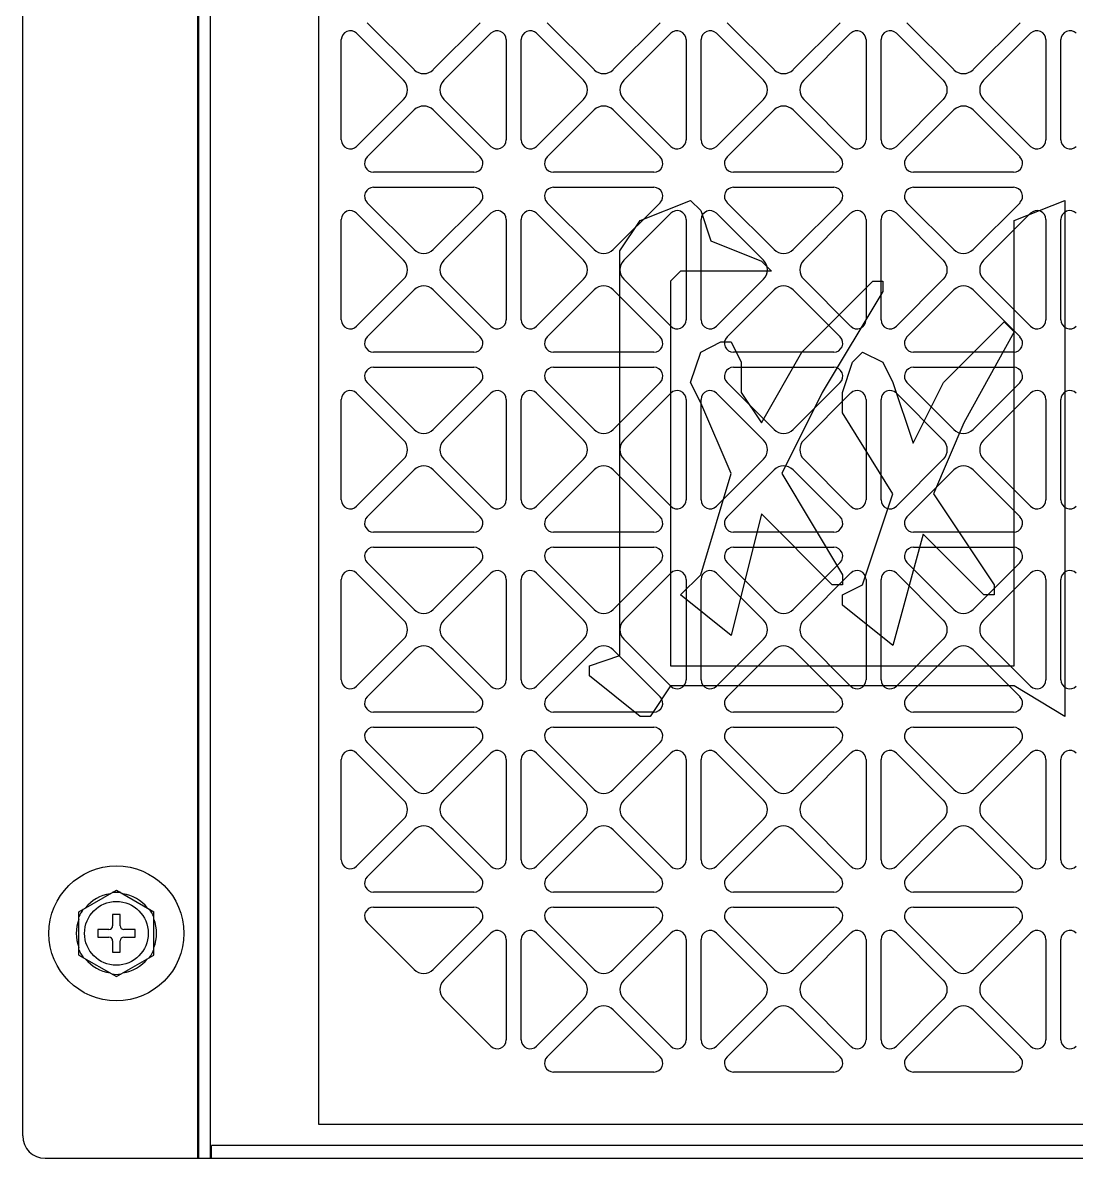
# Model space of a CAD drawing. Extents: x 59521 to 184406, y -1257 to 56672.
# Drawn here: x 88808.1 to 88948.6, y 15038.5 to 15190 of the extents above; entities that cross this region are included whole.
import ezdxf

# ---------------------------------------------------------------- set-up
doc = ezdxf.new("R2010")
doc.units = 0
doc.header["$MEASUREMENT"] = 0
doc.layers.get('0').update_dxf_attribs({"linetype": 'CONTINUOUS'})
doc.layers.add('2401-01144-S-M6-16HWM_0', color=7, linetype='CONTINUOUS')
doc.layers.add('4215-21678_0', color=7, linetype='CONTINUOUS')

# ---------------------------------------------------------------- blocks, each defined once
blk = doc.blocks.new('A$C5A9F4CD4')
at = {"layer": '2401-01144-S-M6-16HWM_0', "color": 87, "linetype": 'Continuous'}
for p, q in [((141.8, 1266.89), (146.8, 1269.77)), ((146.8, 1269.77), (151.8, 1266.89)), ((141.8, 1261.11), (141.8, 1266.89)), ((146.3, 1266.5), (146.3, 1265)), ((147.3, 1266.5), (146.3, 1266.5)), ((147.3, 1265), (147.3, 1266.5)), ((151.8, 1261.11), (151.8, 1266.89)), ((144.3, 1264.5), (144.3, 1263.5)), ((145.8, 1264.5), (144.3, 1264.5)), ((144.3, 1263.5), (145.8, 1263.5)), ((149.3, 1264.5), (147.8, 1264.5)), ((147.8, 1263.5), (149.3, 1263.5)), ((149.3, 1263.5), (149.3, 1264.5)), ((146.3, 1263), (146.3, 1261.5)), ((147.3, 1261.5), (147.3, 1263)), ((141.8, 1261.11), (146.8, 1258.23)), ((146.3, 1261.5), (147.3, 1261.5)), ((146.8, 1258.23), (151.8, 1261.11))]:
    blk.add_line(p, q, dxfattribs=at)
for radius in [9, 4.25]:
    blk.add_circle((146.8, 1264), radius, dxfattribs=at)
for centre, radius, start, end in [((146.8, 1264), 5.35, 99.1603, 140.8397), ((146.8, 1264), 5.47, 84.0076, 95.9924), ((146.8, 1264), 5.35, 39.1603, 80.8397), ((146.8, 1264), 5.47, 144.0076, 155.9924), ((146.8, 1264), 5.47, 24.0076, 35.9924), ((146.8, 1264), 5.35, 159.1603, 200.8397), ((145.8, 1265), 0.5, 270, 0), ((147.8, 1265), 0.5, 180, 270), ((146.8, 1264), 5.35, 339.1603, 20.8397), ((145.8, 1263), 0.5, 0, 90), ((147.8, 1263), 0.5, 90, 180), ((146.8, 1264), 5.47, 204.0076, 215.9924), ((146.8, 1264), 5.47, 324.0076, 335.9924), ((146.8, 1264), 5.35, 219.1603, 260.8397), ((146.8, 1264), 5.35, 279.1603, 320.8397), ((146.8, 1264), 5.47, 264.0076, 275.9924)]:
    blk.add_arc(centre, radius, start, end, dxfattribs=at)
at = {"layer": '4215-21678_0', "color": 87, "linetype": 'Continuous'}
for p, q in [((157.6, 2069), (157.6, 1234)), ((157.8, 1234), (157.8, 2069)), ((159.3, 2069), (159.3, 1234)), ((134.3, 1237), (134.3, 2066)), ((173.8, 1238.5), (173.8, 1418.5)), ((180.26, 1385.45), (186.53, 1379.19)), ((189.07, 1379.19), (195.34, 1385.45)), ((204.26, 1385.45), (210.53, 1379.19)), ((213.07, 1379.19), (219.34, 1385.45)), ((228.26, 1385.45), (234.53, 1379.19)), ((237.07, 1379.19), (243.34, 1385.45)), ((252.26, 1385.45), (258.53, 1379.19)), ((261.07, 1379.19), (267.34, 1385.45)), ((176.8, 1369.81), (176.8, 1383.19)), ((178.85, 1384.04), (185.11, 1377.77)), ((190.49, 1377.77), (196.75, 1384.04)), ((198.8, 1383.19), (198.8, 1369.81)), ((200.8, 1369.81), (200.8, 1383.19)), ((202.85, 1384.04), (209.11, 1377.77)), ((214.49, 1377.77), (220.75, 1384.04)), ((222.8, 1383.19), (222.8, 1369.81)), ((224.8, 1369.81), (224.8, 1383.19)), ((226.85, 1384.04), (233.11, 1377.77)), ((238.49, 1377.77), (244.75, 1384.04)), ((246.8, 1383.19), (246.8, 1369.81)), ((248.8, 1369.81), (248.8, 1383.19)), ((250.85, 1384.04), (257.11, 1377.77)), ((262.49, 1377.77), (268.75, 1384.04)), ((270.8, 1383.19), (270.8, 1369.81)), ((272.8, 1369.81), (272.8, 1383.19)), ((185.11, 1375.23), (178.85, 1368.96)), ((196.75, 1368.96), (190.49, 1375.23)), ((209.11, 1375.23), (202.85, 1368.96)), ((220.75, 1368.96), (214.49, 1375.23)), ((233.11, 1375.23), (226.85, 1368.96)), ((244.75, 1368.96), (238.49, 1375.23)), ((257.11, 1375.23), (250.85, 1368.96)), ((268.75, 1368.96), (262.49, 1375.23)), ((180.26, 1367.55), (186.53, 1373.81)), ((189.07, 1373.81), (195.34, 1367.55)), ((204.26, 1367.55), (210.53, 1373.81)), ((213.07, 1373.81), (219.34, 1367.55)), ((228.26, 1367.55), (234.53, 1373.81)), ((237.07, 1373.81), (243.34, 1367.55)), ((252.26, 1367.55), (258.53, 1373.81)), ((261.07, 1373.81), (267.34, 1367.55)), ((194.49, 1365.5), (181.11, 1365.5)), ((218.49, 1365.5), (205.11, 1365.5)), ((242.49, 1365.5), (229.11, 1365.5)), ((266.49, 1365.5), (253.11, 1365.5)), ((181.11, 1363.5), (194.49, 1363.5)), ((205.11, 1363.5), (218.49, 1363.5)), ((229.11, 1363.5), (242.49, 1363.5)), ((253.11, 1363.5), (266.49, 1363.5)), ((216.66, 1359.06), (223.4, 1361.75)), ((223.4, 1361.75), (224.75, 1360.4)), ((266.58, 1359.06), (273.32, 1361.75)), ((273.32, 1361.75), (273.32, 1292.94)), ((178.85, 1360.04), (185.11, 1353.77)), ((180.26, 1361.45), (186.53, 1355.19)), ((189.07, 1355.19), (195.34, 1361.45)), ((190.49, 1353.77), (196.75, 1360.04)), ((202.85, 1360.04), (209.11, 1353.77)), ((204.26, 1361.45), (210.53, 1355.19)), ((213.07, 1355.19), (219.34, 1361.45)), ((214.49, 1353.77), (220.75, 1360.04)), ((224.75, 1360.4), (226.1, 1356.36)), ((226.85, 1360.04), (233.11, 1353.77)), ((228.26, 1361.45), (234.53, 1355.19)), ((237.07, 1355.19), (243.34, 1361.45)), ((238.49, 1353.77), (244.75, 1360.04)), ((250.85, 1360.04), (257.11, 1353.77)), ((252.26, 1361.45), (258.53, 1355.19)), ((261.07, 1355.19), (267.34, 1361.45)), ((262.49, 1353.77), (268.75, 1360.04)), ((176.8, 1345.81), (176.8, 1359.19)), ((198.8, 1359.19), (198.8, 1345.81)), ((200.8, 1345.81), (200.8, 1359.19)), ((213.96, 1355.01), (216.66, 1359.06)), ((222.8, 1359.19), (222.8, 1345.81)), ((224.8, 1345.81), (224.8, 1359.19)), ((246.8, 1359.19), (246.8, 1345.81)), ((248.8, 1345.81), (248.8, 1359.19)), ((266.58, 1299.69), (266.58, 1359.06)), ((270.8, 1359.19), (270.8, 1345.81)), ((272.8, 1345.81), (272.8, 1359.19)), ((226.1, 1356.36), (232.85, 1353.66)), ((213.96, 1301.04), (213.96, 1355.01)), ((232.85, 1353.66), (234.2, 1352.31)), ((185.11, 1351.23), (178.85, 1344.96)), ((196.75, 1344.96), (190.49, 1351.23)), ((209.11, 1351.23), (202.85, 1344.96)), ((220.75, 1344.96), (214.49, 1351.23)), ((222.05, 1352.31), (220.7, 1350.96)), ((220.7, 1350.96), (220.7, 1299.69)), ((234.2, 1352.31), (222.05, 1352.31)), ((233.11, 1351.23), (226.85, 1344.96)), ((238.24, 1341.52), (247.69, 1350.96)), ((244.75, 1344.96), (238.49, 1351.23)), ((247.69, 1350.96), (249.04, 1350.96)), ((249.04, 1350.96), (249.04, 1349.61)), ((257.11, 1351.23), (250.85, 1344.96)), ((268.75, 1344.96), (262.49, 1351.23)), ((180.26, 1343.55), (186.53, 1349.81)), ((189.07, 1349.81), (195.34, 1343.55)), ((204.26, 1343.55), (210.53, 1349.81)), ((213.07, 1349.81), (219.34, 1343.55)), ((228.26, 1343.55), (234.53, 1349.81)), ((237.07, 1349.81), (243.34, 1343.55)), ((249.04, 1349.61), (240.94, 1336.12)), ((252.26, 1343.55), (258.53, 1349.81)), ((261.07, 1349.81), (267.34, 1343.55)), ((257.13, 1337.47), (265.23, 1345.56)), ((265.23, 1345.56), (266.58, 1344.21)), ((266.58, 1344.21), (259.83, 1332.07)), ((224.75, 1341.52), (227.45, 1342.87)), ((227.45, 1342.87), (228.8, 1342.87)), ((228.8, 1342.87), (230.15, 1340.17)), ((194.49, 1341.5), (181.11, 1341.5)), ((218.49, 1341.5), (205.11, 1341.5)), ((223.4, 1337.47), (224.75, 1341.52)), ((242.49, 1341.5), (229.11, 1341.5)), ((232.85, 1332.07), (238.24, 1341.52)), ((244.99, 1340.17), (246.34, 1341.52)), ((246.34, 1341.52), (249.04, 1340.17)), ((266.49, 1341.5), (253.11, 1341.5)), ((181.11, 1339.5), (194.49, 1339.5)), ((205.11, 1339.5), (218.49, 1339.5)), ((229.11, 1339.5), (242.49, 1339.5)), ((230.15, 1340.17), (230.15, 1336.12)), ((243.64, 1336.12), (244.99, 1340.17)), ((249.04, 1340.17), (250.39, 1337.47)), ((253.11, 1339.5), (266.49, 1339.5)), ((180.26, 1337.45), (186.53, 1331.19)), ((189.07, 1331.19), (195.34, 1337.45)), ((204.26, 1337.45), (210.53, 1331.19)), ((213.07, 1331.19), (219.34, 1337.45)), ((224.75, 1334.77), (223.4, 1337.47)), ((228.26, 1337.45), (234.53, 1331.19)), ((237.07, 1331.19), (243.34, 1337.45)), ((250.39, 1337.47), (253.09, 1329.37)), ((252.26, 1337.45), (258.53, 1331.19)), ((253.09, 1329.37), (257.13, 1337.47)), ((261.07, 1331.19), (267.34, 1337.45)), ((178.85, 1336.04), (185.11, 1329.77)), ((190.49, 1329.77), (196.75, 1336.04)), ((202.85, 1336.04), (209.11, 1329.77)), ((214.49, 1329.77), (220.75, 1336.04)), ((226.85, 1336.04), (233.11, 1329.77)), ((230.15, 1336.12), (232.85, 1332.07)), ((240.94, 1336.12), (235.55, 1325.33)), ((238.49, 1329.77), (244.75, 1336.04)), ((243.64, 1333.42), (243.64, 1336.12)), ((250.85, 1336.04), (257.11, 1329.77)), ((262.49, 1329.77), (268.75, 1336.04)), ((176.8, 1321.81), (176.8, 1335.19)), ((198.8, 1335.19), (198.8, 1321.81)), ((200.8, 1321.81), (200.8, 1335.19)), ((222.8, 1335.19), (222.8, 1321.81)), ((228.8, 1325.33), (224.75, 1334.77)), ((224.8, 1321.81), (224.8, 1335.19)), ((246.8, 1335.19), (246.8, 1321.81)), ((248.8, 1321.81), (248.8, 1335.19)), ((270.8, 1335.19), (270.8, 1321.81)), ((272.8, 1321.81), (272.8, 1335.19)), ((250.39, 1322.63), (243.64, 1333.42)), ((259.83, 1332.07), (255.78, 1322.63)), ((185.11, 1327.23), (178.85, 1320.96)), ((196.75, 1320.96), (190.49, 1327.23)), ((209.11, 1327.23), (202.85, 1320.96)), ((220.75, 1320.96), (214.49, 1327.23)), ((233.11, 1327.23), (226.85, 1320.96)), ((244.75, 1320.96), (238.49, 1327.23)), ((257.11, 1327.23), (250.85, 1320.96)), ((268.75, 1320.96), (262.49, 1327.23)), ((180.26, 1319.55), (186.53, 1325.81)), ((189.07, 1325.81), (195.34, 1319.55)), ((204.26, 1319.55), (210.53, 1325.81)), ((213.07, 1325.81), (219.34, 1319.55)), ((224.75, 1311.83), (228.8, 1325.33)), ((228.26, 1319.55), (234.53, 1325.81)), ((235.55, 1325.33), (243.64, 1311.83)), ((237.07, 1325.81), (243.34, 1319.55)), ((252.26, 1319.55), (258.53, 1325.81)), ((261.07, 1325.81), (267.34, 1319.55)), ((246.34, 1310.48), (250.39, 1322.63)), ((255.78, 1322.63), (263.88, 1310.48)), ((232.85, 1319.93), (228.8, 1303.74)), ((242.29, 1310.48), (232.85, 1319.93)), ((194.49, 1317.5), (181.11, 1317.5)), ((218.49, 1317.5), (205.11, 1317.5)), ((242.49, 1317.5), (229.11, 1317.5)), ((254.43, 1317.23), (250.39, 1302.39)), ((266.49, 1317.5), (253.11, 1317.5)), ((262.53, 1309.13), (254.43, 1317.23)), ((181.11, 1315.5), (194.49, 1315.5)), ((205.11, 1315.5), (218.49, 1315.5)), ((229.11, 1315.5), (242.49, 1315.5)), ((253.11, 1315.5), (266.49, 1315.5)), ((180.26, 1313.45), (186.53, 1307.19)), ((189.07, 1307.19), (195.34, 1313.45)), ((204.26, 1313.45), (210.53, 1307.19)), ((213.07, 1307.19), (219.34, 1313.45)), ((228.26, 1313.45), (234.53, 1307.19)), ((237.07, 1307.19), (243.34, 1313.45)), ((252.26, 1313.45), (258.53, 1307.19)), ((261.07, 1307.19), (267.34, 1313.45)), ((178.85, 1312.04), (185.11, 1305.77)), ((190.49, 1305.77), (196.75, 1312.04)), ((202.85, 1312.04), (209.11, 1305.77)), ((214.49, 1305.77), (220.75, 1312.04)), ((222.05, 1309.13), (224.75, 1311.83)), ((226.85, 1312.04), (233.11, 1305.77)), ((238.49, 1305.77), (244.75, 1312.04)), ((243.64, 1311.83), (243.64, 1310.48)), ((250.85, 1312.04), (257.11, 1305.77)), ((262.49, 1305.77), (268.75, 1312.04)), ((176.8, 1297.81), (176.8, 1311.19)), ((198.8, 1311.19), (198.8, 1297.81)), ((200.8, 1297.81), (200.8, 1311.19)), ((222.8, 1311.19), (222.8, 1297.81)), ((224.8, 1297.81), (224.8, 1311.19)), ((243.64, 1310.48), (242.29, 1310.48)), ((243.64, 1309.13), (246.34, 1310.48)), ((246.8, 1311.19), (246.8, 1297.81)), ((248.8, 1297.81), (248.8, 1311.19)), ((263.88, 1310.48), (263.88, 1309.13)), ((270.8, 1311.19), (270.8, 1297.81)), ((272.8, 1297.81), (272.8, 1311.19)), ((228.8, 1303.74), (222.05, 1309.13)), ((243.64, 1307.79), (243.64, 1309.13)), ((263.88, 1309.13), (262.53, 1309.13)), ((250.39, 1302.39), (243.64, 1307.79)), ((185.11, 1303.23), (178.85, 1296.96)), ((196.75, 1296.96), (190.49, 1303.23)), ((209.11, 1303.23), (202.85, 1296.96)), ((220.75, 1296.96), (214.49, 1303.23)), ((233.11, 1303.23), (226.85, 1296.96)), ((244.75, 1296.96), (238.49, 1303.23)), ((257.11, 1303.23), (250.85, 1296.96)), ((268.75, 1296.96), (262.49, 1303.23)), ((180.26, 1295.55), (186.53, 1301.81)), ((189.07, 1301.81), (195.34, 1295.55)), ((204.26, 1295.55), (210.53, 1301.81)), ((209.91, 1299.69), (213.96, 1301.04)), ((213.07, 1301.81), (219.34, 1295.55)), ((228.26, 1295.55), (234.53, 1301.81)), ((237.07, 1301.81), (243.34, 1295.55)), ((252.26, 1295.55), (258.53, 1301.81)), ((261.07, 1301.81), (267.34, 1295.55)), ((209.91, 1298.34), (209.91, 1299.69)), ((220.7, 1299.69), (266.58, 1299.69)), ((216.66, 1292.94), (209.91, 1298.34)), ((220.7, 1296.99), (218.01, 1292.94)), ((266.58, 1296.99), (220.7, 1296.99)), ((273.32, 1292.94), (266.58, 1296.99)), ((194.49, 1293.5), (181.11, 1293.5)), ((218.49, 1293.5), (205.11, 1293.5)), ((242.49, 1293.5), (229.11, 1293.5)), ((266.49, 1293.5), (253.11, 1293.5)), ((218.01, 1292.94), (216.66, 1292.94)), ((181.11, 1291.5), (194.49, 1291.5)), ((205.11, 1291.5), (218.49, 1291.5)), ((229.11, 1291.5), (242.49, 1291.5)), ((253.11, 1291.5), (266.49, 1291.5)), ((180.26, 1289.45), (186.53, 1283.19)), ((189.07, 1283.19), (195.34, 1289.45)), ((204.26, 1289.45), (210.53, 1283.19)), ((213.07, 1283.19), (219.34, 1289.45)), ((228.26, 1289.45), (234.53, 1283.19)), ((237.07, 1283.19), (243.34, 1289.45)), ((252.26, 1289.45), (258.53, 1283.19)), ((261.07, 1283.19), (267.34, 1289.45)), ((178.85, 1288.04), (185.11, 1281.77)), ((190.49, 1281.77), (196.75, 1288.04)), ((202.85, 1288.04), (209.11, 1281.77)), ((214.49, 1281.77), (220.75, 1288.04)), ((226.85, 1288.04), (233.11, 1281.77)), ((238.49, 1281.77), (244.75, 1288.04)), ((250.85, 1288.04), (257.11, 1281.77)), ((262.49, 1281.77), (268.75, 1288.04)), ((176.8, 1273.81), (176.8, 1287.19)), ((198.8, 1287.19), (198.8, 1273.81)), ((200.8, 1273.81), (200.8, 1287.19)), ((222.8, 1287.19), (222.8, 1273.81)), ((224.8, 1273.81), (224.8, 1287.19)), ((246.8, 1287.19), (246.8, 1273.81)), ((248.8, 1273.81), (248.8, 1287.19)), ((270.8, 1287.19), (270.8, 1273.81)), ((272.8, 1273.81), (272.8, 1287.19)), ((185.11, 1279.23), (178.85, 1272.96)), ((196.75, 1272.96), (190.49, 1279.23)), ((209.11, 1279.23), (202.85, 1272.96)), ((220.75, 1272.96), (214.49, 1279.23)), ((233.11, 1279.23), (226.85, 1272.96)), ((244.75, 1272.96), (238.49, 1279.23)), ((257.11, 1279.23), (250.85, 1272.96)), ((268.75, 1272.96), (262.49, 1279.23)), ((180.26, 1271.55), (186.53, 1277.81)), ((189.07, 1277.81), (195.34, 1271.55)), ((204.26, 1271.55), (210.53, 1277.81)), ((213.07, 1277.81), (219.34, 1271.55)), ((228.26, 1271.55), (234.53, 1277.81)), ((237.07, 1277.81), (243.34, 1271.55)), ((252.26, 1271.55), (258.53, 1277.81)), ((261.07, 1277.81), (267.34, 1271.55)), ((194.49, 1269.5), (181.11, 1269.5)), ((218.49, 1269.5), (205.11, 1269.5)), ((242.49, 1269.5), (229.11, 1269.5)), ((266.49, 1269.5), (253.11, 1269.5)), ((181.11, 1267.5), (194.49, 1267.5)), ((205.11, 1267.5), (218.49, 1267.5)), ((229.11, 1267.5), (242.49, 1267.5)), ((253.11, 1267.5), (266.49, 1267.5)), ((180.26, 1265.45), (186.53, 1259.19)), ((189.07, 1259.19), (195.34, 1265.45)), ((204.26, 1265.45), (210.53, 1259.19)), ((213.07, 1259.19), (219.34, 1265.45)), ((228.26, 1265.45), (234.53, 1259.19)), ((237.07, 1259.19), (243.34, 1265.45)), ((252.26, 1265.45), (258.53, 1259.19)), ((261.07, 1259.19), (267.34, 1265.45)), ((190.49, 1257.77), (196.75, 1264.04)), ((198.8, 1263.19), (198.8, 1249.81)), ((200.8, 1249.81), (200.8, 1263.19)), ((202.85, 1264.04), (209.11, 1257.77)), ((214.49, 1257.77), (220.75, 1264.04)), ((222.8, 1263.19), (222.8, 1249.81)), ((224.8, 1249.81), (224.8, 1263.19)), ((226.85, 1264.04), (233.11, 1257.77)), ((238.49, 1257.77), (244.75, 1264.04)), ((246.8, 1263.19), (246.8, 1249.81)), ((248.8, 1249.81), (248.8, 1263.19)), ((250.85, 1264.04), (257.11, 1257.77)), ((262.49, 1257.77), (268.75, 1264.04)), ((270.8, 1263.19), (270.8, 1249.81)), ((272.8, 1249.81), (272.8, 1263.19)), ((196.75, 1248.96), (190.49, 1255.23)), ((209.11, 1255.23), (202.85, 1248.96)), ((220.75, 1248.96), (214.49, 1255.23)), ((233.11, 1255.23), (226.85, 1248.96)), ((244.75, 1248.96), (238.49, 1255.23)), ((257.11, 1255.23), (250.85, 1248.96)), ((268.75, 1248.96), (262.49, 1255.23)), ((204.26, 1247.55), (210.53, 1253.81)), ((213.07, 1253.81), (219.34, 1247.55)), ((228.26, 1247.55), (234.53, 1253.81)), ((237.07, 1253.81), (243.34, 1247.55)), ((252.26, 1247.55), (258.53, 1253.81)), ((261.07, 1253.81), (267.34, 1247.55)), ((218.49, 1245.5), (205.11, 1245.5)), ((242.49, 1245.5), (229.11, 1245.5)), ((266.49, 1245.5), (253.11, 1245.5)), ((613.8, 1238.5), (173.8, 1238.5)), ((159.5, 1234), (159.5, 1235.7)), ((648.1, 1235.7), (159.5, 1235.7)), ((137.3, 1234), (670.3, 1234))]:
    blk.add_line(p, q, dxfattribs=at)
for centre, radius, start, end in [((178, 1383.19), 1.2, 45, 180), ((197.6, 1383.19), 1.2, 0, 135), ((202, 1383.19), 1.2, 45, 180), ((221.6, 1383.19), 1.2, 0, 135), ((226, 1383.19), 1.2, 45, 180), ((245.6, 1383.19), 1.2, 0, 135), ((250, 1383.19), 1.2, 45, 180), ((269.6, 1383.19), 1.2, 0, 135), ((274, 1383.19), 1.2, 45, 180), ((187.8, 1380.46), 1.8, 225, 315), ((211.8, 1380.46), 1.8, 225, 315), ((235.8, 1380.46), 1.8, 225, 315), ((259.8, 1380.46), 1.8, 225, 315), ((183.84, 1376.5), 1.8, 315, 45), ((191.76, 1376.5), 1.8, 135, 225), ((207.84, 1376.5), 1.8, 315, 45), ((215.76, 1376.5), 1.8, 135, 225), ((231.84, 1376.5), 1.8, 315, 45), ((239.76, 1376.5), 1.8, 135, 225), ((255.84, 1376.5), 1.8, 315, 45), ((263.76, 1376.5), 1.8, 135, 225), ((187.8, 1372.54), 1.8, 45, 135), ((211.8, 1372.54), 1.8, 45, 135), ((235.8, 1372.54), 1.8, 45, 135), ((259.8, 1372.54), 1.8, 45, 135), ((178, 1369.81), 1.2, 180, 315), ((197.6, 1369.81), 1.2, 225, 0), ((202, 1369.81), 1.2, 180, 315), ((221.6, 1369.81), 1.2, 225, 0), ((226, 1369.81), 1.2, 180, 315), ((245.6, 1369.81), 1.2, 225, 0), ((250, 1369.81), 1.2, 180, 315), ((269.6, 1369.81), 1.2, 225, 0), ((274, 1369.81), 1.2, 180, 315), ((181.11, 1366.7), 1.2, 135, 270), ((194.49, 1366.7), 1.2, 270, 45), ((205.11, 1366.7), 1.2, 135, 270), ((218.49, 1366.7), 1.2, 270, 45), ((229.11, 1366.7), 1.2, 135, 270), ((242.49, 1366.7), 1.2, 270, 45), ((253.11, 1366.7), 1.2, 135, 270), ((266.49, 1366.7), 1.2, 270, 45), ((181.11, 1362.3), 1.2, 90, 225), ((194.49, 1362.3), 1.2, 315, 90), ((205.11, 1362.3), 1.2, 90, 225), ((218.49, 1362.3), 1.2, 315, 90), ((229.11, 1362.3), 1.2, 90, 225), ((242.49, 1362.3), 1.2, 315, 90), ((253.11, 1362.3), 1.2, 90, 225), ((266.49, 1362.3), 1.2, 315, 90), ((178, 1359.19), 1.2, 45, 180), ((197.6, 1359.19), 1.2, 0, 135), ((202, 1359.19), 1.2, 45, 180), ((221.6, 1359.19), 1.2, 0, 135), ((226, 1359.19), 1.2, 45, 180), ((245.6, 1359.19), 1.2, 0, 135), ((250, 1359.19), 1.2, 45, 180), ((269.6, 1359.19), 1.2, 0, 135), ((274, 1359.19), 1.2, 45, 180), ((187.8, 1356.46), 1.8, 225, 315), ((211.8, 1356.46), 1.8, 225, 315), ((235.8, 1356.46), 1.8, 225, 315), ((259.8, 1356.46), 1.8, 225, 315), ((183.84, 1352.5), 1.8, 315, 45), ((191.76, 1352.5), 1.8, 135, 225), ((207.84, 1352.5), 1.8, 315, 45), ((215.76, 1352.5), 1.8, 135, 225), ((231.84, 1352.5), 1.8, 315, 45), ((239.76, 1352.5), 1.8, 135, 225), ((255.84, 1352.5), 1.8, 315, 45), ((263.76, 1352.5), 1.8, 135, 225), ((187.8, 1348.54), 1.8, 45, 135), ((211.8, 1348.54), 1.8, 45, 135), ((235.8, 1348.54), 1.8, 45, 135), ((259.8, 1348.54), 1.8, 45, 135), ((178, 1345.81), 1.2, 180, 315), ((197.6, 1345.81), 1.2, 225, 0), ((202, 1345.81), 1.2, 180, 315), ((221.6, 1345.81), 1.2, 225, 0), ((226, 1345.81), 1.2, 180, 315), ((245.6, 1345.81), 1.2, 225, 0), ((250, 1345.81), 1.2, 180, 315), ((269.6, 1345.81), 1.2, 225, 0), ((274, 1345.81), 1.2, 180, 315), ((181.11, 1342.7), 1.2, 135, 270), ((194.49, 1342.7), 1.2, 270, 45), ((205.11, 1342.7), 1.2, 135, 270), ((218.49, 1342.7), 1.2, 270, 45), ((229.11, 1342.7), 1.2, 135, 270), ((242.49, 1342.7), 1.2, 270, 45), ((253.11, 1342.7), 1.2, 135, 270), ((266.49, 1342.7), 1.2, 270, 45), ((181.11, 1338.3), 1.2, 90, 225), ((194.49, 1338.3), 1.2, 315, 90), ((205.11, 1338.3), 1.2, 90, 225), ((218.49, 1338.3), 1.2, 315, 90), ((229.11, 1338.3), 1.2, 90, 225), ((242.49, 1338.3), 1.2, 315, 90), ((253.11, 1338.3), 1.2, 90, 225), ((266.49, 1338.3), 1.2, 315, 90), ((178, 1335.19), 1.2, 45, 180), ((197.6, 1335.19), 1.2, 0, 135), ((202, 1335.19), 1.2, 45, 180), ((221.6, 1335.19), 1.2, 0, 135), ((226, 1335.19), 1.2, 45, 180), ((245.6, 1335.19), 1.2, 0, 135), ((250, 1335.19), 1.2, 45, 180), ((269.6, 1335.19), 1.2, 0, 135), ((274, 1335.19), 1.2, 45, 180), ((183.84, 1328.5), 1.8, 315, 45), ((187.8, 1332.46), 1.8, 225, 315), ((191.76, 1328.5), 1.8, 135, 225), ((207.84, 1328.5), 1.8, 315, 45), ((211.8, 1332.46), 1.8, 225, 315), ((215.76, 1328.5), 1.8, 135, 225), ((231.84, 1328.5), 1.8, 315, 45), ((235.8, 1332.46), 1.8, 225, 315), ((239.76, 1328.5), 1.8, 135, 225), ((255.84, 1328.5), 1.8, 315, 45), ((259.8, 1332.46), 1.8, 225, 315), ((263.76, 1328.5), 1.8, 135, 225), ((187.8, 1324.54), 1.8, 45, 135), ((211.8, 1324.54), 1.8, 45, 135), ((235.8, 1324.54), 1.8, 45, 135), ((259.8, 1324.54), 1.8, 45, 135), ((178, 1321.81), 1.2, 180, 315), ((197.6, 1321.81), 1.2, 225, 0), ((202, 1321.81), 1.2, 180, 315), ((221.6, 1321.81), 1.2, 225, 0), ((226, 1321.81), 1.2, 180, 315), ((245.6, 1321.81), 1.2, 225, 0), ((250, 1321.81), 1.2, 180, 315), ((269.6, 1321.81), 1.2, 225, 0), ((274, 1321.81), 1.2, 180, 315), ((181.11, 1318.7), 1.2, 135, 270), ((194.49, 1318.7), 1.2, 270, 45), ((205.11, 1318.7), 1.2, 135, 270), ((218.49, 1318.7), 1.2, 270, 45), ((229.11, 1318.7), 1.2, 135, 270), ((242.49, 1318.7), 1.2, 270, 45), ((253.11, 1318.7), 1.2, 135, 270), ((266.49, 1318.7), 1.2, 270, 45), ((181.11, 1314.3), 1.2, 90, 225), ((194.49, 1314.3), 1.2, 315, 90), ((205.11, 1314.3), 1.2, 90, 225), ((218.49, 1314.3), 1.2, 315, 90), ((229.11, 1314.3), 1.2, 90, 225), ((242.49, 1314.3), 1.2, 315, 90), ((253.11, 1314.3), 1.2, 90, 225), ((266.49, 1314.3), 1.2, 315, 90), ((178, 1311.19), 1.2, 45, 180), ((197.6, 1311.19), 1.2, 0, 135), ((202, 1311.19), 1.2, 45, 180), ((221.6, 1311.19), 1.2, 0, 135), ((226, 1311.19), 1.2, 45, 180), ((245.6, 1311.19), 1.2, 0, 135), ((250, 1311.19), 1.2, 45, 180), ((269.6, 1311.19), 1.2, 0, 135), ((274, 1311.19), 1.2, 45, 180), ((187.8, 1308.46), 1.8, 225, 315), ((211.8, 1308.46), 1.8, 225, 315), ((235.8, 1308.46), 1.8, 225, 315), ((259.8, 1308.46), 1.8, 225, 315), ((183.84, 1304.5), 1.8, 315, 45), ((191.76, 1304.5), 1.8, 135, 225), ((207.84, 1304.5), 1.8, 315, 45), ((215.76, 1304.5), 1.8, 135, 225), ((231.84, 1304.5), 1.8, 315, 45), ((239.76, 1304.5), 1.8, 135, 225), ((255.84, 1304.5), 1.8, 315, 45), ((263.76, 1304.5), 1.8, 135, 225), ((187.8, 1300.54), 1.8, 45, 135), ((211.8, 1300.54), 1.8, 45, 135), ((235.8, 1300.54), 1.8, 45, 135), ((259.8, 1300.54), 1.8, 45, 135), ((178, 1297.81), 1.2, 180, 315), ((197.6, 1297.81), 1.2, 225, 0), ((202, 1297.81), 1.2, 180, 315), ((221.6, 1297.81), 1.2, 225, 0), ((226, 1297.81), 1.2, 180, 315), ((245.6, 1297.81), 1.2, 225, 0), ((250, 1297.81), 1.2, 180, 315), ((269.6, 1297.81), 1.2, 225, 0), ((274, 1297.81), 1.2, 180, 315), ((181.11, 1294.7), 1.2, 135, 270), ((194.49, 1294.7), 1.2, 270, 45), ((205.11, 1294.7), 1.2, 135, 270), ((218.49, 1294.7), 1.2, 270, 45), ((229.11, 1294.7), 1.2, 135, 270), ((242.49, 1294.7), 1.2, 270, 45), ((253.11, 1294.7), 1.2, 135, 270), ((266.49, 1294.7), 1.2, 270, 45), ((181.11, 1290.3), 1.2, 90, 225), ((194.49, 1290.3), 1.2, 315, 90), ((205.11, 1290.3), 1.2, 90, 225), ((218.49, 1290.3), 1.2, 315, 90), ((229.11, 1290.3), 1.2, 90, 225), ((242.49, 1290.3), 1.2, 315, 90), ((253.11, 1290.3), 1.2, 90, 225), ((266.49, 1290.3), 1.2, 315, 90), ((178, 1287.19), 1.2, 45, 180), ((197.6, 1287.19), 1.2, 0, 135), ((202, 1287.19), 1.2, 45, 180), ((221.6, 1287.19), 1.2, 0, 135), ((226, 1287.19), 1.2, 45, 180), ((245.6, 1287.19), 1.2, 0, 135), ((250, 1287.19), 1.2, 45, 180), ((269.6, 1287.19), 1.2, 0, 135), ((274, 1287.19), 1.2, 45, 180), ((187.8, 1284.46), 1.8, 225, 315), ((211.8, 1284.46), 1.8, 225, 315), ((235.8, 1284.46), 1.8, 225, 315), ((259.8, 1284.46), 1.8, 225, 315), ((183.84, 1280.5), 1.8, 315, 45), ((191.76, 1280.5), 1.8, 135, 225), ((207.84, 1280.5), 1.8, 315, 45), ((215.76, 1280.5), 1.8, 135, 225), ((231.84, 1280.5), 1.8, 315, 45), ((239.76, 1280.5), 1.8, 135, 225), ((255.84, 1280.5), 1.8, 315, 45), ((263.76, 1280.5), 1.8, 135, 225), ((187.8, 1276.54), 1.8, 45, 135), ((211.8, 1276.54), 1.8, 45, 135), ((235.8, 1276.54), 1.8, 45, 135), ((259.8, 1276.54), 1.8, 45, 135), ((178, 1273.81), 1.2, 180, 315), ((197.6, 1273.81), 1.2, 225, 0), ((202, 1273.81), 1.2, 180, 315), ((221.6, 1273.81), 1.2, 225, 0), ((226, 1273.81), 1.2, 180, 315), ((245.6, 1273.81), 1.2, 225, 0), ((250, 1273.81), 1.2, 180, 315), ((269.6, 1273.81), 1.2, 225, 0), ((274, 1273.81), 1.2, 180, 315), ((181.11, 1270.7), 1.2, 135, 270), ((194.49, 1270.7), 1.2, 270, 45), ((205.11, 1270.7), 1.2, 135, 270), ((218.49, 1270.7), 1.2, 270, 45), ((229.11, 1270.7), 1.2, 135, 270), ((242.49, 1270.7), 1.2, 270, 45), ((253.11, 1270.7), 1.2, 135, 270), ((266.49, 1270.7), 1.2, 270, 45), ((181.11, 1266.3), 1.2, 90, 225), ((194.49, 1266.3), 1.2, 315, 90), ((205.11, 1266.3), 1.2, 90, 225), ((218.49, 1266.3), 1.2, 315, 90), ((229.11, 1266.3), 1.2, 90, 225), ((242.49, 1266.3), 1.2, 315, 90), ((253.11, 1266.3), 1.2, 90, 225), ((266.49, 1266.3), 1.2, 315, 90), ((197.6, 1263.19), 1.2, 0, 135), ((202, 1263.19), 1.2, 45, 180), ((221.6, 1263.19), 1.2, 0, 135), ((226, 1263.19), 1.2, 45, 180), ((245.6, 1263.19), 1.2, 0, 135), ((250, 1263.19), 1.2, 45, 180), ((269.6, 1263.19), 1.2, 0, 135), ((274, 1263.19), 1.2, 45, 180), ((187.8, 1260.46), 1.8, 225, 315), ((211.8, 1260.46), 1.8, 225, 315), ((235.8, 1260.46), 1.8, 225, 315), ((259.8, 1260.46), 1.8, 225, 315), ((191.76, 1256.5), 1.8, 135, 225), ((207.84, 1256.5), 1.8, 315, 45), ((215.76, 1256.5), 1.8, 135, 225), ((231.84, 1256.5), 1.8, 315, 45), ((239.76, 1256.5), 1.8, 135, 225), ((255.84, 1256.5), 1.8, 315, 45), ((263.76, 1256.5), 1.8, 135, 225), ((211.8, 1252.54), 1.8, 45, 135), ((235.8, 1252.54), 1.8, 45, 135), ((259.8, 1252.54), 1.8, 45, 135), ((197.6, 1249.81), 1.2, 225, 0), ((202, 1249.81), 1.2, 180, 315), ((221.6, 1249.81), 1.2, 225, 0), ((226, 1249.81), 1.2, 180, 315), ((245.6, 1249.81), 1.2, 225, 0), ((250, 1249.81), 1.2, 180, 315), ((269.6, 1249.81), 1.2, 225, 0), ((274, 1249.81), 1.2, 180, 315), ((205.11, 1246.7), 1.2, 135, 270), ((218.49, 1246.7), 1.2, 270, 45), ((229.11, 1246.7), 1.2, 135, 270), ((242.49, 1246.7), 1.2, 270, 45), ((253.11, 1246.7), 1.2, 135, 270), ((266.49, 1246.7), 1.2, 270, 45), ((137.3, 1237), 3, 180, 270)]:
    blk.add_arc(centre, radius, start, end, dxfattribs=at)

msp = doc.modelspace()

# ---------------------------------------------------------------- block references
at = {"color": 3}
msp.add_blockref('A$C5A9F4CD4', (88673.783, 13804.528), dxfattribs=at)

doc.saveas('drawing.dxf')
